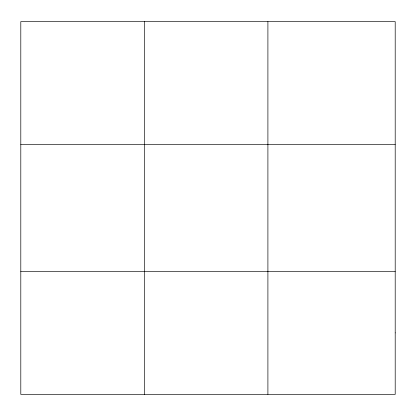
<?xml version="1.0" encoding="UTF-8"?>
<svg xmlns="http://www.w3.org/2000/svg" width="416" height="416" viewBox="0 0 416 416"><rect width="100%" height="100%" fill="white"/><g stroke="black" fill="none" stroke-linecap="round" stroke-linejoin="round"><path stroke-width="0.62" d="M144.352 394.389L144.352 21.611M267.904 394.389L267.904 21.611M20.8 144.628L395.2 144.628M20.8 271.372L395.2 271.372M395.2 332.878L395.2 394.389L20.8 394.389L20.8 21.611L395.2 21.611L395.2 332.878"/></g></svg>
